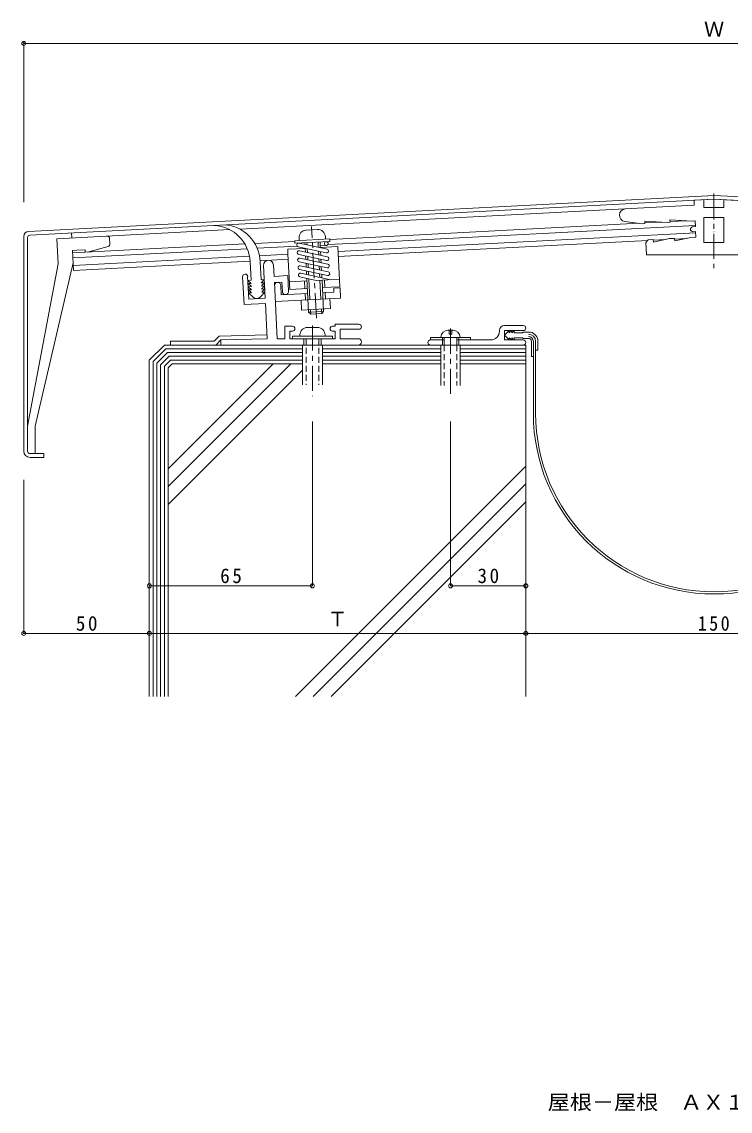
# Model space of a CAD drawing. Units: millimetres, scale not verified. Extents: x -332 to 363, y -270 to 207.
# Drawn here: x -331.5 to -49.3, y -269.5 to 164.4 of the extents above; entities that cross this region are included whole.
import ezdxf
from ezdxf.enums import TextEntityAlignment as Align

# ---------------------------------------------------------------- set-up
doc = ezdxf.new("R2010")
doc.units = ezdxf.units.MM
doc.header["$LTSCALE"] = 2
doc.header["$PDMODE"] = 32
doc.header["$PDSIZE"] = 1.6
doc.linetypes.add('CHAIN1', pattern=[8, 5, -1, 1, -1])
doc.linetypes.add('DASHED1', pattern=[1.8, 1.2, -0.6])
for name, color, linetype, lineweight in [('D-0', 3, 'Continuous', 9), ('D-1', 2, 'Continuous', 9), ('D-2', 4, 'Continuous', 9), ('D-3', 6, 'Continuous', 5), ('D-4', 7, 'Continuous', 9), ('D-5', 7, 'Continuous', 9)]:
    doc.layers.add(name, color=color, linetype=linetype, lineweight=lineweight)
doc.layers.add('F-5_F-5ﾚｲﾔ', color=2, linetype='Continuous')
doc.styles.add('ＭＳ ゴシック', font='')
doc.styles.get('ＭＳ ゴシック').set_extended_font_data('MS Gothic')

msp = doc.modelspace()

# ---------------------------------------------------------------- linework, layer by layer
at = {"layer": 'D-0'}
for p, q in [((-328.826, 80.886), (-55.721, 95.198)), ((-328.273, 79.412), (-55.721, 93.697)), ((217.384, 80.886), (-55.721, 95.198)), ((216.831, 79.412), (-55.721, 93.697)), ((-330.721, -6.615), (-330.721, 78.888)), ((-329.221, -6.615), (-329.221, 78.414)), ((-328.221, -7.615), (-322.721, -7.615)), ((-322.721, -7.615), (-322.721, -9.115)), ((-328.221, -9.115), (-322.721, -9.115))]:
    msp.add_line(p, q, dxfattribs=at)
for centre, radius, start, end in [((-328.721, 78.888), 2, 93.00047, 180), ((-328.221, 78.414), 1, 93.00078, 180), ((-328.221, -6.615), 2.5, 180, 270), ((-328.221, -6.615), 1, 180, 270)]:
    msp.add_arc(centre, radius, start, end, dxfattribs=at)
at = {"layer": 'D-1', "linetype": 'CHAIN1'}
for p, q in [((-55.826, 95.954), (-55.826, 66.254)), ((-214.153, 46.355), (-216.068, 82.9)), ((-215.721, 43.4), (-215.721, 15.217)), ((-160.721, 42.199), (-160.721, 15.217))]:
    msp.add_line(p, q, dxfattribs=at)
at = {"layer": 'D-1'}
for p, q in [((-63.617, 91.291), (-244.658, 81.803)), ((-63.721, 93.277), (-55.826, 93.691)), ((-63.721, 93.277), (-63.617, 91.291)), ((-59.825, 93.481), (-59.825, 90.481)), ((-47.93, 93.277), (-55.826, 93.691)), ((-55.826, 91.699), (-55.721, 91.705)), ((-51.826, 93.481), (-51.826, 90.481)), ((-59.825, 90.481), (-51.826, 90.481)), ((-195.081, 76.39), (-63.198, 83.302)), ((-193.091, 78.497), (-85.619, 84.13)), ((-84.261, 83.95), (-91.275, 84.876)), ((-84.261, 83.95), (-83.262, 84.002)), ((-83.315, 85.001), (-83.262, 84.002)), ((-83.315, 85.001), (-74.275, 84.474)), ((-83.275, 84.252), (-76.536, 84.606)), ((-74.275, 84.474), (-73.276, 84.526)), ((-73.328, 85.525), (-73.276, 84.526)), ((-73.289, 84.776), (-66.549, 85.129)), ((-65.132, 81.992), (-64.463, 82.735)), ((-64.463, 82.735), (-63.172, 82.802)), ((-63.29, 85.049), (-63.172, 82.802)), ((-59.825, 86.481), (-59.825, 76.481)), ((-59.825, 86.481), (-51.826, 86.481)), ((-55.826, 85.691), (-55.721, 85.696)), ((-51.826, 86.481), (-51.826, 76.481)), ((-248.674, 81.592), (-317.562, 77.982)), ((-311.571, 78.296), (-311.675, 80.282)), ((-221.058, 78.241), (-221.006, 77.243)), ((-218.219, 81.394), (-213.726, 81.629)), ((-210.573, 78.791), (-210.52, 77.792)), ((-208.785, 77.675), (-193.091, 78.497)), ((-192.908, 73.5), (-63.041, 80.306)), ((-73.435, 78.009), (-71.438, 78.113)), ((-71.425, 77.864), (-66.557, 78.119)), ((-65.102, 81.407), (-65.132, 81.992)), ((-65.102, 81.407), (-64.358, 80.738)), ((-64.947, 78.454), (-62.95, 78.558)), ((-64.358, 80.738), (-63.067, 80.805)), ((-63.067, 80.805), (-62.95, 78.558)), ((-55.826, 78.681), (-55.721, 78.687)), ((-55.825, 80.684), (-55.721, 80.689)), ((-317.562, 77.982), (-317.04, 68.016)), ((-311.257, 72.304), (-242.656, 75.9)), ((-311.152, 70.307), (-241.691, 73.948)), ((-297.156, 74.893), (-305.358, 72.614)), ((-296.54, 78.103), (-296.425, 75.908)), ((-238.662, 76.109), (-222.765, 76.942)), ((-237.696, 74.157), (-221.772, 74.991)), ((-225.582, 73.787), (-218.591, 74.153)), ((-225.582, 73.787), (-225.477, 71.793)), ((-222.724, 76.151), (-208.743, 76.884)), ((-221.363, 74.748), (-210.221, 72.328)), ((-221.044, 76.214), (-209.902, 73.793)), ((-218.672, 75.698), (-218.707, 76.362)), ((-218.515, 72.702), (-218.591, 74.153)), ((-217.862, 75.522), (-217.908, 76.403)), ((-217.705, 72.526), (-217.78, 73.97)), ((-213.405, 74.554), (-213.514, 76.634)), ((-212.599, 74.467), (-212.715, 76.675)), ((-210.175, 75.303), (-212.636, 75.174)), ((-212.599, 74.467), (-205.609, 74.833)), ((-209.602, 75.629), (-195.155, 76.386)), ((-208.743, 76.884), (-208.795, 77.882)), ((-205.609, 74.833), (-204.772, 58.855)), ((-192.62, 71.512), (-82.16, 77.301)), ((-82.87, 76.513), (-82.608, 71.52)), ((-79.913, 77.419), (-75.045, 77.674)), ((-59.825, 76.481), (-51.826, 76.481)), ((-310.89, 65.314), (-311.31, 73.324)), ((-310.995, 67.311), (-240.828, 70.988)), ((-306.263, 72.566), (-306.317, 73.585)), ((-236.833, 71.198), (-225.477, 71.793)), ((-236.605, 69.207), (-225.372, 69.796)), ((-221.206, 71.752), (-210.064, 69.332)), ((-220.887, 73.218), (-209.745, 70.797)), ((-220.73, 70.222), (-209.588, 67.802)), ((-218.358, 69.706), (-218.434, 71.15)), ((-217.548, 69.531), (-217.623, 70.974)), ((-213.248, 71.558), (-213.324, 73.002)), ((-213.091, 68.562), (-213.167, 70.006)), ((-212.438, 71.382), (-212.513, 72.826)), ((-212.281, 68.386), (-212.356, 69.83)), ((-205.527, 72.838), (-192.829, 73.504)), ((-205.422, 70.841), (-192.725, 71.507)), ((-192.725, 71.507), (-192.62, 71.512)), ((-82.608, 71.52), (-29.043, 71.52)), ((-317.04, 68.016), (-329.221, 3.301)), ((-311.048, 68.33), (-326.221, 3.301)), ((-310.89, 65.314), (-240.6, 68.998)), ((-234.574, 54.292), (-235.254, 67.274)), ((-231.024, 62.987), (-231.26, 67.484)), ((-221.049, 68.756), (-209.907, 66.336)), ((-220.892, 65.76), (-209.75, 63.34)), ((-220.573, 67.226), (-209.431, 64.806)), ((-218.201, 66.711), (-218.277, 68.154)), ((-218.044, 63.715), (-218.12, 65.158)), ((-217.391, 66.535), (-217.467, 67.978)), ((-212.934, 65.567), (-213.01, 67.01)), ((-212.124, 65.391), (-212.199, 66.834)), ((-242.951, 51.772), (-243.531, 62.835)), ((-241.063, 53.952), (-241.534, 62.94)), ((-231.024, 62.987), (-225.531, 63.275)), ((-225.204, 57.033), (-225.531, 63.275)), ((-224.901, 60.804), (-217.911, 61.171)), ((-220.735, 62.764), (-214.276, 61.361)), ((-220.416, 64.23), (-208.583, 61.66)), ((-218.753, 58.122), (-218.91, 61.118)), ((-217.257, 48.688), (-217.963, 62.162)), ((-217.234, 63.539), (-217.31, 64.982)), ((-216.72, 53.723), (-217.152, 61.986)), ((-214.276, 61.361), (-204.929, 61.851)), ((-212.777, 62.571), (-212.853, 64.014)), ((-212.325, 53.953), (-212.718, 61.443)), ((-211.967, 62.395), (-212.042, 63.838)), ((-211.265, 49.002), (-211.919, 61.485)), ((-210.763, 58.541), (-210.92, 61.537)), ((-234.864, 59.872), (-234.572, 54.292)), ((-230.893, 60.49), (-227.897, 60.647)), ((-230.893, 60.49), (-229.722, 38.152)), ((-228.135, 55.628), (-228.331, 59.373)), ((-227.701, 56.902), (-227.897, 60.647)), ((-211.762, 58.489), (-204.772, 58.855)), ((-211.657, 56.492), (-210.659, 56.544)), ((-210.659, 56.544), (-207.163, 56.727)), ((-210.528, 54.047), (-210.659, 56.544)), ((-207.242, 58.225), (-204.745, 58.356)), ((-207.242, 58.225), (-207.163, 56.727)), ((-204.745, 58.356), (-204.536, 54.361)), ((-242.951, 51.772), (-234.465, 52.217)), ((-241.063, 53.952), (-234.572, 54.292)), ((-234.465, 52.217), (-233.728, 38.152)), ((-228.135, 55.628), (-225.638, 55.759)), ((-225.63, 55.759), (-217.649, 56.178)), ((-220.265, 53.537), (-220.055, 49.542)), ((-218.517, 53.629), (-218.648, 56.125)), ((-208.78, 54.139), (-208.571, 50.144)), ((-220.055, 49.542), (-208.571, 50.144)), ((-217.257, 48.688), (-211.265, 49.002)), ((-216.416, 47.931), (-217.257, 48.688)), ((-216.51, 49.728), (-216.416, 47.931)), ((-216.416, 47.931), (-212.022, 48.161)), ((-212.116, 49.959), (-212.022, 48.161)), ((-212.022, 48.161), (-211.265, 49.002)), ((-206.721, 43.901), (-206.721, 43.151)), ((-206.721, 43.901), (-197.221, 43.901)), ((-139.221, 43.401), (-131.721, 43.401)), ((-252.859, 39.135), (-254.843, 37.151)), ((-252.859, 39.135), (-233.806, 39.65)), ((-223.721, 41.151), (-224.721, 41.151)), ((-224.721, 41.151), (-224.721, 38.152)), ((-223.721, 39.151), (-207.721, 39.151)), ((-223.721, 39.151), (-223.721, 38.152)), ((-220.721, 39.651), (-220.721, 39.151)), ((-213.721, 42.651), (-217.721, 42.651)), ((-210.721, 39.651), (-210.721, 39.151)), ((-206.721, 43.151), (-207.721, 43.151)), ((-206.721, 41.151), (-207.721, 41.151)), ((-207.721, 39.151), (-207.721, 38.152)), ((-206.721, 41.151), (-206.721, 38.152)), ((-204.721, 41.901), (-197.221, 41.901)), ((-161.621, 41.551), (-159.821, 41.551)), ((-141.221, 41.151), (-141.221, 41.401)), ((-139.221, 41.401), (-131.721, 41.401)), ((-139.221, 41.401), (-139.221, 37.651)), ((-252.221, 37.651), (-254.221, 35.651)), ((-252.221, 37.651), (-233.75, 38.152)), ((-252.221, 35.651), (-252.221, 37.651)), ((-226.721, 38.152), (-229.722, 38.152)), ((-224.721, 38.152), (-206.721, 38.152)), ((-219.721, 35.651), (-219.721, 19.797)), ((-219.221, 38.152), (-219.221, 35.651)), ((-218.221, 38.152), (-218.221, 35.651)), ((-213.221, 38.152), (-213.221, 35.651)), ((-212.221, 38.152), (-212.221, 35.651)), ((-211.721, 35.651), (-211.721, 19.797)), ((-168.721, 38.651), (-168.721, 37.651)), ((-168.721, 38.651), (-152.721, 38.651)), ((-168.721, 37.651), (-163.271, 37.651)), ((-163.271, 37.651), (-168.721, 37.651)), ((-168.721, 35.651), (-131.721, 35.651)), ((-164.521, 38.651), (-156.921, 38.651)), ((-164.521, 19.558), (-164.521, 35.651)), ((-163.971, 38.651), (-163.971, 37.651)), ((-163.271, 35.651), (-163.271, 38.651)), ((-158.171, 35.651), (-158.171, 38.651)), ((-158.171, 37.651), (-152.721, 37.651)), ((-144.721, 37.651), (-158.171, 37.651)), ((-157.471, 38.651), (-157.471, 37.651)), ((-157.471, 38.651), (-157.471, 37.651)), ((-157.471, 37.651), (-157.471, 35.651)), ((-156.921, 19.558), (-156.921, 35.651)), ((-152.721, 38.651), (-152.721, 37.651)), ((-131.721, 37.651), (-139.221, 37.651)), ((-326.221, 3.301), (-326.221, -7.615))]:
    msp.add_line(p, q, dxfattribs=at)
at = {"layer": 'D-1', "linetype": 'DASHED1'}
for p, q in [((-161.217, 41.067), (-161.217, 39.917)), ((-160.225, 39.917), (-161.217, 39.917)), ((-160.225, 41.067), (-160.225, 39.917)), ((-218.221, 38.152), (-218.221, 19.797)), ((-213.221, 38.152), (-213.221, 19.797)), ((-163.271, 35.651), (-163.271, 19.558)), ((-158.171, 35.651), (-158.171, 19.558))]:
    msp.add_line(p, q, dxfattribs=at)
at = {"layer": 'D-1'}
for points in [[(-73.328, 85.525), (-64.288, 84.997), (-63.29, 85.049)], [(-71.438, 78.113), (-71.386, 77.115), (-64.947, 78.454)], [(-222.724, 76.151), (-222.776, 77.15), (-208.795, 77.882)], [(-82.87, 76.513), (-81.923, 77.564), (-79.926, 77.669)], [(-79.926, 77.669), (-79.874, 76.67), (-73.435, 78.009)], [(-311.31, 73.324), (-309.653, 73.41), (-306.317, 73.585)], [(-225.477, 71.793), (-224.744, 57.808), (-217.754, 58.175)], [(-230.501, 53), (-217.602, 53.677), (-204.536, 54.361)], [(-223.721, 43.151), (-226.721, 43.151), (-226.721, 38.152)], [(-204.721, 41.901), (-204.721, 38.152), (-197.471, 38.152)], [(-272.221, 35.651), (-272.221, 37.151), (-254.843, 37.151)], [(-163.971, 38.651), (-163.971, 37.651), (-163.971, 35.651)]]:
    msp.add_lwpolyline(points, dxfattribs=at)
msp.add_circle((-210.219, 76.056), 0.75, dxfattribs=at)
for centre, radius, start, end in [((-90.948, 87.355), 2.5, 93.00032, 262.47823), ((-297.538, 78.051), 1, 2.99918, 92.99921), ((-218.062, 78.398), 3, 92.99921, 182.99921), ((-213.569, 78.633), 3, 2.99921, 92.99921), ((-297.423, 75.856), 1, 285.52844, 3.0006), ((-221.203, 75.481), 0.75, 77.75453, 257.73474), ((-210.062, 73.061), 0.75, 257.75694, 77.73233), ((-221.046, 72.485), 0.75, 77.75694, 257.73233), ((-220.889, 69.489), 0.75, 77.73474, 257.74583), ((-209.905, 70.065), 0.75, 257.75453, 77.73474), ((-233.257, 67.379), 2, 3.00215, 182.99919), ((-220.732, 66.493), 0.75, 77.73233, 257.75694), ((-209.748, 67.069), 0.75, 257.74583, 77.74583), ((-242.532, 62.888), 1, 3, 183), ((-220.575, 63.497), 0.75, 77.73474, 257.75453), ((-209.59, 64.073), 0.75, 257.73474, 77.75453), ((-229.579, 59.307), 1.25, 2.99908, 182.99911), ((-226.453, 56.968), 1.25, 182.99911, 2.99918), ((-197.221, 42.901), 1, 270, 90), ((-139.221, 41.401), 2, 90, 180), ((-131.721, 42.401), 1, 270, 90), ((-223.721, 42.151), 1, 270, 90), ((-217.721, 39.651), 3, 90, 180), ((-213.721, 39.651), 3, 0, 90), ((-207.721, 42.151), 1, 90, 270), ((-161.621, 38.651), 2.9, 90, 180), ((-159.821, 38.651), 2.9, 0, 90), ((-144.721, 41.151), 3.5, 270, 0), ((-197.471, 36.901), 1.25, 270, 90), ((-168.721, 36.651), 1, 90, 270), ((-131.721, 36.651), 1, 270, 90)]:
    msp.add_arc(centre, radius, start, end, dxfattribs=at)
at = {"layer": 'D-1', "linetype": 'DASHED1'}
for centre, start, end in [((-161.717, 41.067), 0, 104.41449), ((-159.725, 41.067), 75.58551, 180)]:
    msp.add_arc(centre, 0.5, start, end, dxfattribs=at)
at = {"layer": 'D-2'}
for p, q in [((-240.203, 61.429), (-240.587, 68.76)), ((-236.208, 61.639), (-236.593, 68.97)), ((-241.451, 61.364), (-240.203, 61.429)), ((-240.138, 60.181), (-241.451, 61.364)), ((-234.96, 61.704), (-236.208, 61.639)), ((-236.143, 60.39), (-234.96, 61.704)), ((-241.386, 60.115), (-240.138, 60.181)), ((-240.072, 58.933), (-241.386, 60.115)), ((-241.32, 58.867), (-240.072, 58.933)), ((-240.007, 57.684), (-241.32, 58.867)), ((-241.255, 57.619), (-240.007, 57.684)), ((-239.941, 56.436), (-241.255, 57.619)), ((-239.941, 56.436), (-241.189, 56.371)), ((-236.436, 54.781), (-234.699, 56.711)), ((-234.895, 60.456), (-236.143, 60.39)), ((-236.078, 59.142), (-234.895, 60.456)), ((-234.829, 59.207), (-236.078, 59.142)), ((-236.012, 57.893), (-234.829, 59.207)), ((-234.764, 57.959), (-236.012, 57.893)), ((-235.947, 56.645), (-234.764, 57.959)), ((-235.947, 56.645), (-234.699, 56.711)), ((-239.26, 54.633), (-241.189, 56.371)), ((-137.346, 41.401), (-139.221, 39.526)), ((-139.221, 39.526), (-137.346, 37.651)), ((-137.346, 40.521), (-136.346, 41.401)), ((-137.346, 41.401), (-137.346, 40.521)), ((-136.346, 40.521), (-135.346, 41.401)), ((-136.346, 41.401), (-136.346, 40.521)), ((-135.346, 41.401), (-135.346, 40.521)), ((-135.346, 40.521), (-131.971, 40.521)), ((-131.721, 40.771), (-128.836, 40.771)), ((-137.346, 38.531), (-136.346, 37.651)), ((-137.346, 37.651), (-137.346, 38.531)), ((-136.346, 38.531), (-135.346, 37.651)), ((-136.346, 37.651), (-136.346, 38.531)), ((-135.346, 37.651), (-135.346, 38.531)), ((-135.346, 38.531), (-131.971, 38.531)), ((-131.721, 38.276), (-129.721, 38.276)), ((-128.521, 31.076), (-128.521, 37.076)), ((-127.721, 37.076), (-127.721, 8.48)), ((-126.821, 8.48), (-126.821, 37.076)), ((-125.922, 37.076), (-125.922, 33.556)), ((-128.521, 31.076), (-127.721, 31.076)), ((-126.821, 33.556), (-125.922, 33.556))]:
    msp.add_line(p, q, dxfattribs=at)
for centre, radius, start, end in [((-255.583, 68.29), 15, 1.79433, 87.13452), ((-251.588, 68.5), 15, 1.79431, 87.13472), ((-237.922, 56.12), 2, 228, 318), ((-131.721, 40.521), 0.25, 90, 180), ((-129.721, 37.076), 2.9, 0, 90), ((-129.721, 37.076), 2, 0, 90), ((-129.721, 37.076), 3.8, 0, 76.53079), ((-131.721, 38.531), 0.25, 180, 270), ((-129.721, 37.076), 1.2, 0, 90), ((-55.721, 8.48), 72, 180, 270), ((-55.721, 8.48), 71.1, 180, 270), ((-55.721, 8.48), 72, 270, 0), ((-55.721, 8.48), 71.1, 270, 0)]:
    msp.add_arc(centre, radius, start, end, dxfattribs=at)
at = {"layer": 'D-3'}
for p, q in [((-274.721, 35.651), (-280.721, 29.651)), ((-274.721, 35.651), (-160.721, 35.651)), ((-160.721, 35.651), (-130.721, 35.651)), ((-130.721, 35.651), (-130.721, -104.349)), ((-274.1, 34.151), (-279.221, 29.03)), ((-273.478, 32.651), (-277.721, 28.409)), ((-272.857, 31.151), (-276.221, 27.787)), ((-274.1, 34.151), (-219.721, 34.151)), ((-273.478, 32.651), (-219.721, 32.651)), ((-272.857, 31.151), (-219.721, 31.151)), ((-211.721, 34.151), (-164.463, 34.151)), ((-211.721, 32.651), (-164.47, 32.651)), ((-211.721, 31.151), (-164.478, 31.151)), ((-156.921, 34.151), (-130.721, 34.151)), ((-156.921, 32.651), (-130.721, 32.651)), ((-156.921, 31.151), (-130.721, 31.151)), ((-280.721, 29.651), (-280.721, -104.349)), ((-279.221, 29.03), (-279.221, -104.349)), ((-277.721, 28.409), (-277.721, -104.349)), ((-276.221, 27.787), (-276.221, -104.349)), ((-272.236, 29.651), (-274.721, 27.166)), ((-274.721, 27.166), (-274.721, -104.349)), ((-271.614, 28.151), (-273.221, 26.545)), ((-273.221, -20.767), (-224.303, 28.151)), ((-273.221, -13.696), (-231.374, 28.151)), ((-273.221, 26.545), (-273.221, -104.349)), ((-272.236, 29.651), (-219.721, 29.651)), ((-271.614, 28.151), (-219.721, 28.151)), ((-211.721, 29.651), (-164.486, 29.651)), ((-211.721, 28.151), (-164.493, 28.151)), ((-156.921, 29.651), (-130.721, 29.651)), ((-156.921, 28.152), (-130.721, 28.152)), ((-273.221, -27.838), (-219.721, 25.662)), ((-222.453, -104.349), (-130.721, -12.617)), ((-215.382, -104.349), (-130.721, -19.688)), ((-208.31, -104.349), (-130.721, -26.759))]:
    msp.add_line(p, q, dxfattribs=at)
at = {"layer": 'D-4'}
for p, q in [((-215.721, -60.269), (-215.721, 5.217)), ((-160.721, -60.269), (-160.721, 5.217)), ((-215.721, -60.269), (-280.721, -60.269)), ((-160.721, -60.269), (-130.721, -60.269))]:
    msp.add_line(p, q, dxfattribs=at)
for p in [(-280.721, -60.269), (-215.721, -60.269), (-160.721, -60.269), (-130.721, -60.269)]:
    msp.add_point(p, dxfattribs=at)
at = {"layer": 'D-5'}
for p, q in [((-330.721, 92.522), (-330.721, 156.347)), ((-330.721, 155.747), (219.279, 155.747)), ((-330.721, -79.227), (-330.721, -18.027)), ((-330.721, -79.227), (219.279, -79.227)), ((-280.721, -79.227), (-280.721, -79.827)), ((-130.721, -79.227), (-130.721, -79.827))]:
    msp.add_line(p, q, dxfattribs=at)
for p in [(-330.721, 155.747), (-330.721, -79.227), (-280.721, -79.227), (-130.721, -79.227)]:
    msp.add_point(p, dxfattribs=at)

# ---------------------------------------------------------------- texts
at = {"layer": 'D-4', "color": 2, "char_height": 5.865, "attachment_point": 7, "style": 'ＭＳ ゴシック'}
for s, insert in [('\\T1.27;\\W0.95;65', (-252.471, -59.269)), ('\\T1.27;\\W0.95;30', (-149.971, -59.269))]:
    msp.add_mtext(s, dxfattribs=dict(at, insert=insert))
at = {"layer": 'D-5', "color": 2, "style": 'ＭＳ ゴシック'}
msp.add_text('Ｗ', height=5.865, dxfattribs=at).set_placement((-59.721, 156.747), align=Align.BOTTOM_LEFT)
msp.add_text('Ｔ', height=5.865, rotation=359.999, dxfattribs=at).set_placement((-209.721, -78.227), align=Align.BOTTOM_LEFT)
at = {"layer": 'D-5', "color": 2, "insert": (-309.971, -78.227), "char_height": 5.865, "attachment_point": 7, "rotation": 359.999, "style": 'ＭＳ ゴシック'}
msp.add_mtext('\\T1.27;\\W0.95;50', dxfattribs=at)
at = {"layer": 'D-5', "color": 2, "insert": (-62.221, -78.227), "char_height": 5.865, "attachment_point": 7, "style": 'ＭＳ ゴシック'}
msp.add_mtext('\\T1.27;\\W0.9;150', dxfattribs=at)
at = {"layer": 'F-5_F-5ﾚｲﾔ', "style": 'ＭＳ ゴシック', "width": 1.1}
msp.add_text('屋根－屋根\u3000ＡＸ１１－１５０Ｇ', height=5.865, dxfattribs=at).set_placement((-122, -270.622), align=Align.BOTTOM_LEFT)

doc.saveas('drawing.dxf')
